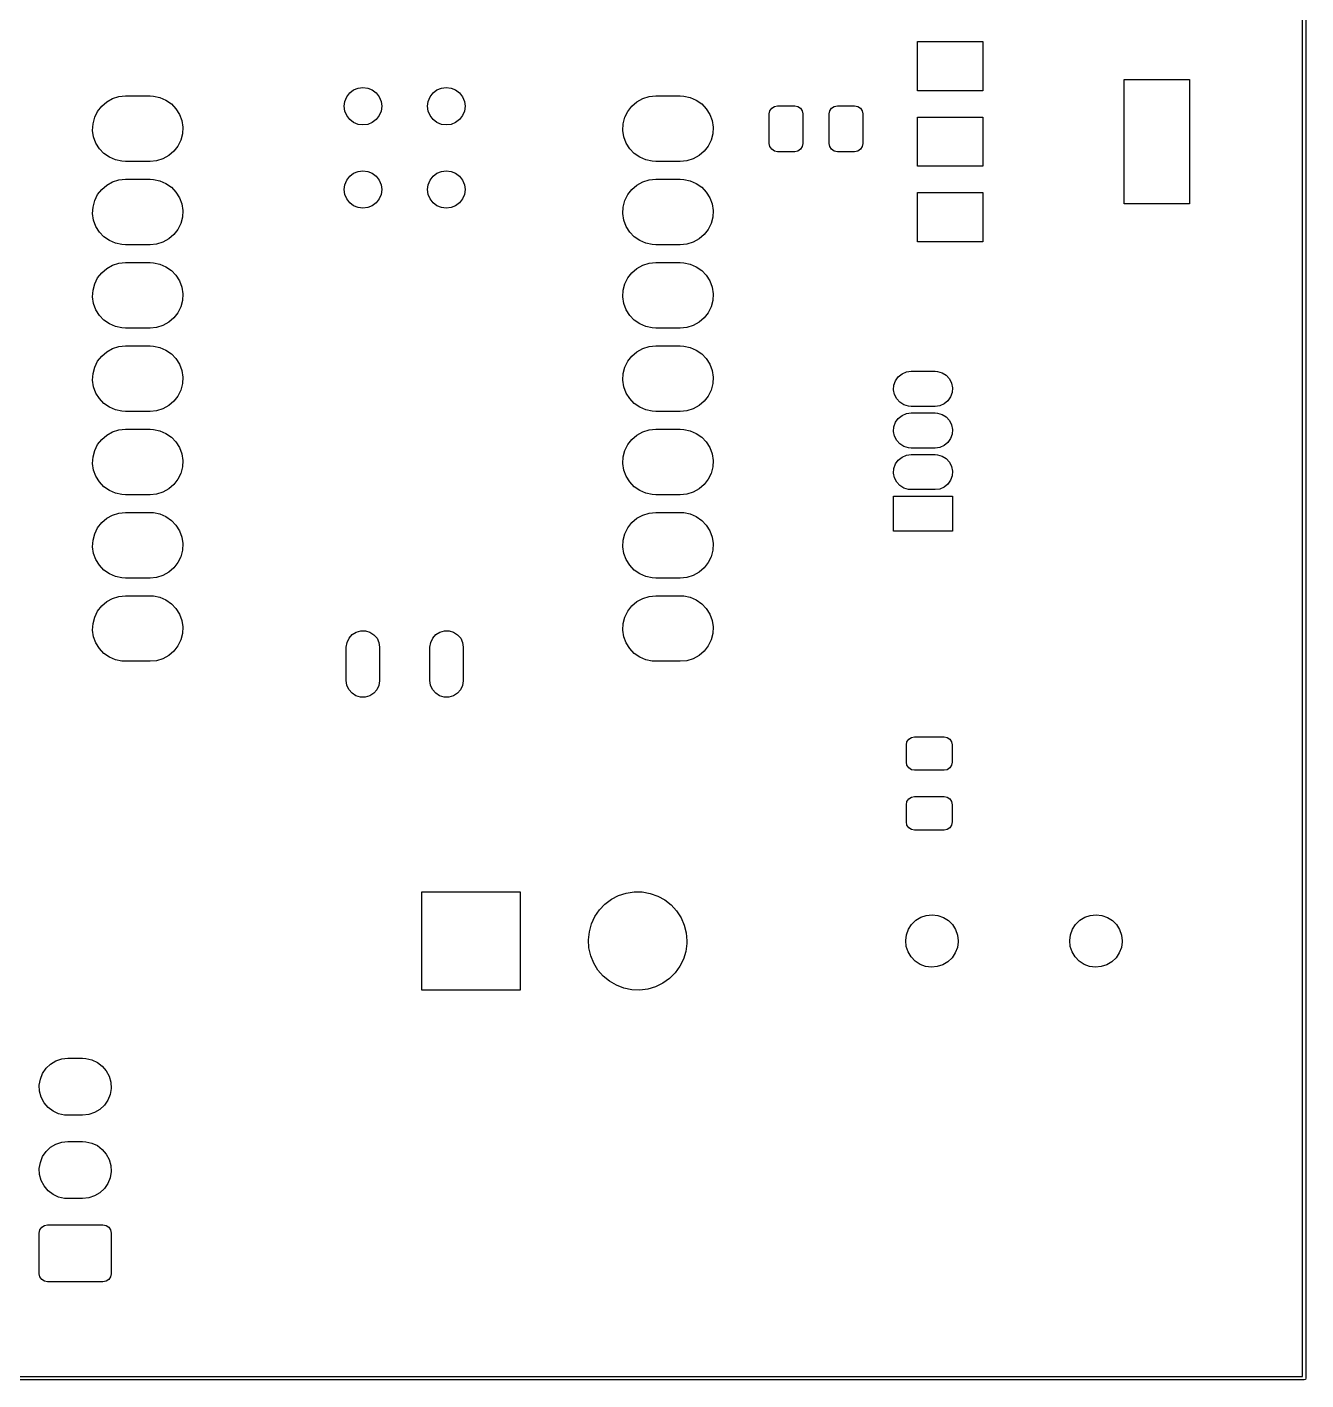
# Model space of a CAD drawing. Extents: x 86.3 to 160.1, y -151.8 to -76.2.
# Drawn here: x 121.09 to 160.07, y -151.81 to -110.56 of the extents above; entities that cross this region are included whole.
import ezdxf

# ---------------------------------------------------------------- set-up
doc = ezdxf.new("R2010")
doc.units = 0
doc.layers.add('BLACK', color=7, linetype='CONTINUOUS')

msp = doc.modelspace()

# ---------------------------------------------------------------- linework, layer by layer
at = {"layer": 'BLACK', "linetype": 'CONTINUOUS'}
for p, q in [((159.97, -151.715), (159.97, -76.25)), ((160.07, -76.2), (160.07, -151.765)), ((148.225, -112.51), (148.225, -111.01)), ((148.225, -111.01), (150.225, -111.01)), ((150.225, -111.01), (150.225, -112.51)), ((154.525, -115.96), (154.525, -112.16)), ((154.525, -112.16), (156.525, -112.16)), ((156.525, -112.16), (156.525, -115.96)), ((130.831, -112.693), (130.922, -112.575)), ((130.922, -112.575), (131.04, -112.484)), ((131.04, -112.484), (131.178, -112.427)), ((131.178, -112.427), (131.326, -112.407)), ((131.326, -112.407), (131.474, -112.427)), ((131.474, -112.427), (131.611, -112.484)), ((131.611, -112.484), (131.73, -112.575)), ((131.73, -112.575), (131.821, -112.693)), ((133.371, -112.693), (133.462, -112.575)), ((133.462, -112.575), (133.58, -112.484)), ((133.58, -112.484), (133.718, -112.427)), ((133.718, -112.427), (133.866, -112.407)), ((133.866, -112.407), (134.014, -112.427)), ((134.014, -112.427), (134.151, -112.484)), ((134.151, -112.484), (134.27, -112.575)), ((134.27, -112.575), (134.361, -112.693)), ((150.225, -112.51), (148.225, -112.51)), ((123.238, -113.135), (123.362, -112.976)), ((123.362, -112.976), (123.515, -112.844)), ((123.515, -112.844), (123.692, -112.746)), ((123.692, -112.746), (123.884, -112.686)), ((123.884, -112.686), (124.085, -112.666)), ((124.085, -112.666), (124.835, -112.666)), ((124.835, -112.666), (124.939, -112.671)), ((124.939, -112.671), (125.137, -112.712)), ((125.137, -112.712), (125.322, -112.793)), ((125.322, -112.793), (125.488, -112.908)), ((125.488, -112.908), (125.627, -113.055)), ((130.754, -112.979), (130.774, -112.831)), ((130.774, -113.127), (130.754, -112.979)), ((130.774, -112.831), (130.831, -112.693)), ((131.821, -112.693), (131.878, -112.831)), ((131.878, -112.831), (131.897, -112.979)), ((131.897, -112.979), (131.878, -113.127)), ((133.294, -112.979), (133.314, -112.831)), ((133.314, -113.127), (133.294, -112.979)), ((133.314, -112.831), (133.371, -112.693)), ((134.361, -112.693), (134.418, -112.831)), ((134.418, -112.831), (134.437, -112.979)), ((134.437, -112.979), (134.418, -113.127)), ((139.402, -113.135), (139.526, -112.976)), ((139.526, -112.976), (139.679, -112.844)), ((139.679, -112.844), (139.856, -112.746)), ((139.856, -112.746), (140.049, -112.686)), ((140.049, -112.686), (140.25, -112.666)), ((140.25, -112.666), (140.999, -112.666)), ((140.999, -112.666), (141.104, -112.671)), ((141.104, -112.671), (141.301, -112.712)), ((141.301, -112.712), (141.487, -112.793)), ((141.487, -112.793), (141.652, -112.908)), ((141.652, -112.908), (141.791, -113.055)), ((143.786, -113.038), (143.867, -112.984)), ((143.867, -112.984), (143.963, -112.965)), ((143.963, -112.965), (144.487, -112.965)), ((144.487, -112.965), (144.583, -112.984)), ((144.583, -112.984), (144.664, -113.038)), ((145.611, -113.038), (145.692, -112.984)), ((145.692, -112.984), (145.787, -112.965)), ((145.787, -112.965), (146.312, -112.965)), ((146.312, -112.965), (146.408, -112.984)), ((146.408, -112.984), (146.489, -113.038)), ((123.098, -113.512), (123.149, -113.317)), ((123.149, -113.317), (123.238, -113.135)), ((125.627, -113.055), (125.733, -113.227)), ((125.733, -113.227), (125.803, -113.416)), ((125.803, -113.416), (125.833, -113.616)), ((130.831, -113.264), (130.774, -113.127)), ((130.922, -113.383), (130.831, -113.264)), ((131.04, -113.474), (130.922, -113.383)), ((131.73, -113.383), (131.611, -113.474)), ((131.821, -113.264), (131.73, -113.383)), ((131.878, -113.127), (131.821, -113.264)), ((133.371, -113.264), (133.314, -113.127)), ((133.462, -113.383), (133.371, -113.264)), ((133.58, -113.474), (133.462, -113.383)), ((134.27, -113.383), (134.151, -113.474)), ((134.361, -113.264), (134.27, -113.383)), ((134.418, -113.127), (134.361, -113.264)), ((139.262, -113.512), (139.313, -113.317)), ((139.313, -113.317), (139.402, -113.135)), ((141.791, -113.055), (141.898, -113.227)), ((141.898, -113.227), (141.967, -113.416)), ((141.967, -113.416), (141.998, -113.616)), ((143.713, -113.215), (143.732, -113.119)), ((143.713, -114.115), (143.713, -113.215)), ((143.732, -113.119), (143.786, -113.038)), ((144.664, -113.038), (144.718, -113.119)), ((144.718, -113.119), (144.737, -113.215)), ((144.737, -113.215), (144.737, -114.115)), ((145.537, -113.215), (145.557, -113.119)), ((145.537, -114.115), (145.537, -113.215)), ((145.557, -113.119), (145.611, -113.038)), ((146.489, -113.038), (146.543, -113.119)), ((146.543, -113.119), (146.562, -113.215)), ((146.562, -113.215), (146.562, -114.115)), ((148.225, -114.81), (148.225, -113.31)), ((148.225, -113.31), (150.225, -113.31)), ((150.225, -113.31), (150.225, -114.81)), ((123.087, -113.714), (123.098, -113.512)), ((123.117, -113.914), (123.087, -113.714)), ((125.822, -113.818), (125.771, -114.013)), ((125.833, -113.616), (125.822, -113.818)), ((131.178, -113.531), (131.04, -113.474)), ((131.326, -113.55), (131.178, -113.531)), ((131.474, -113.531), (131.326, -113.55)), ((131.611, -113.474), (131.474, -113.531)), ((133.718, -113.531), (133.58, -113.474)), ((133.866, -113.55), (133.718, -113.531)), ((134.014, -113.531), (133.866, -113.55)), ((134.151, -113.474), (134.014, -113.531)), ((139.252, -113.714), (139.262, -113.512)), ((139.282, -113.914), (139.252, -113.714)), ((141.987, -113.818), (141.936, -114.013)), ((141.998, -113.616), (141.987, -113.818)), ((123.187, -114.103), (123.117, -113.914)), ((123.293, -114.275), (123.187, -114.103)), ((125.682, -114.195), (125.558, -114.354)), ((125.771, -114.013), (125.682, -114.195)), ((139.352, -114.103), (139.282, -113.914)), ((139.458, -114.275), (139.352, -114.103)), ((141.847, -114.195), (141.723, -114.354)), ((141.936, -114.013), (141.847, -114.195)), ((143.732, -114.211), (143.713, -114.115)), ((143.786, -114.292), (143.732, -114.211)), ((144.718, -114.211), (144.664, -114.292)), ((144.737, -114.115), (144.718, -114.211)), ((145.557, -114.211), (145.537, -114.115)), ((145.611, -114.292), (145.557, -114.211)), ((146.543, -114.211), (146.489, -114.292)), ((146.562, -114.115), (146.543, -114.211)), ((123.432, -114.422), (123.293, -114.275)), ((123.598, -114.537), (123.432, -114.422)), ((123.783, -114.618), (123.598, -114.537)), ((123.981, -114.659), (123.783, -114.618)), ((124.085, -114.664), (123.981, -114.659)), ((124.835, -114.664), (124.085, -114.664)), ((125.036, -114.644), (124.835, -114.664)), ((125.228, -114.584), (125.036, -114.644)), ((125.405, -114.486), (125.228, -114.584)), ((125.558, -114.354), (125.405, -114.486)), ((139.597, -114.422), (139.458, -114.275)), ((139.762, -114.537), (139.597, -114.422)), ((139.948, -114.618), (139.762, -114.537)), ((140.145, -114.659), (139.948, -114.618)), ((140.25, -114.664), (140.145, -114.659)), ((140.999, -114.664), (140.25, -114.664)), ((141.2, -114.644), (140.999, -114.664)), ((141.393, -114.584), (141.2, -114.644)), ((141.57, -114.486), (141.393, -114.584)), ((141.723, -114.354), (141.57, -114.486)), ((143.867, -114.346), (143.786, -114.292)), ((143.963, -114.365), (143.867, -114.346)), ((144.487, -114.365), (143.963, -114.365)), ((144.583, -114.346), (144.487, -114.365)), ((144.664, -114.292), (144.583, -114.346)), ((145.692, -114.346), (145.611, -114.292)), ((145.787, -114.365), (145.692, -114.346)), ((146.312, -114.365), (145.787, -114.365)), ((146.408, -114.346), (146.312, -114.365)), ((146.489, -114.292), (146.408, -114.346)), ((130.922, -115.115), (131.04, -115.024)), ((131.04, -115.024), (131.178, -114.967)), ((131.178, -114.967), (131.326, -114.947)), ((131.326, -114.947), (131.474, -114.967)), ((131.474, -114.967), (131.611, -115.024)), ((131.611, -115.024), (131.73, -115.115)), ((133.462, -115.115), (133.58, -115.024)), ((133.58, -115.024), (133.718, -114.967)), ((133.718, -114.967), (133.866, -114.947)), ((133.866, -114.947), (134.014, -114.967)), ((134.014, -114.967), (134.151, -115.024)), ((134.151, -115.024), (134.27, -115.115)), ((150.225, -114.81), (148.225, -114.81)), ((123.362, -115.516), (123.515, -115.384)), ((123.515, -115.384), (123.692, -115.286)), ((123.692, -115.286), (123.884, -115.226)), ((123.884, -115.226), (124.085, -115.206)), ((124.085, -115.206), (124.835, -115.206)), ((124.835, -115.206), (124.939, -115.211)), ((124.939, -115.211), (125.137, -115.252)), ((125.137, -115.252), (125.322, -115.333)), ((125.322, -115.333), (125.488, -115.448)), ((125.488, -115.448), (125.627, -115.595)), ((130.754, -115.519), (130.774, -115.371)), ((130.774, -115.371), (130.831, -115.233)), ((130.831, -115.233), (130.922, -115.115)), ((131.73, -115.115), (131.821, -115.233)), ((131.821, -115.233), (131.878, -115.371)), ((131.878, -115.371), (131.897, -115.519)), ((133.294, -115.519), (133.314, -115.371)), ((133.314, -115.371), (133.371, -115.233)), ((133.371, -115.233), (133.462, -115.115)), ((134.27, -115.115), (134.361, -115.233)), ((134.361, -115.233), (134.418, -115.371)), ((134.418, -115.371), (134.437, -115.519)), ((139.526, -115.516), (139.679, -115.384)), ((139.679, -115.384), (139.856, -115.286)), ((139.856, -115.286), (140.049, -115.226)), ((140.049, -115.226), (140.25, -115.206)), ((140.25, -115.206), (140.999, -115.206)), ((140.999, -115.206), (141.104, -115.211)), ((141.104, -115.211), (141.301, -115.252)), ((141.301, -115.252), (141.487, -115.333)), ((141.487, -115.333), (141.652, -115.448)), ((141.652, -115.448), (141.791, -115.595)), ((123.098, -116.052), (123.149, -115.857)), ((123.149, -115.857), (123.238, -115.675)), ((123.238, -115.675), (123.362, -115.516)), ((125.627, -115.595), (125.733, -115.767)), ((125.733, -115.767), (125.803, -115.956)), ((130.774, -115.667), (130.754, -115.519)), ((130.831, -115.804), (130.774, -115.667)), ((130.922, -115.923), (130.831, -115.804)), ((131.821, -115.804), (131.73, -115.923)), ((131.878, -115.667), (131.821, -115.804)), ((131.897, -115.519), (131.878, -115.667)), ((133.314, -115.667), (133.294, -115.519)), ((133.371, -115.804), (133.314, -115.667)), ((133.462, -115.923), (133.371, -115.804)), ((134.361, -115.804), (134.27, -115.923)), ((134.418, -115.667), (134.361, -115.804)), ((134.437, -115.519), (134.418, -115.667)), ((139.262, -116.052), (139.313, -115.857)), ((139.313, -115.857), (139.402, -115.675)), ((139.402, -115.675), (139.526, -115.516)), ((141.791, -115.595), (141.898, -115.767)), ((141.898, -115.767), (141.967, -115.956)), ((148.225, -117.11), (148.225, -115.61)), ((148.225, -115.61), (150.225, -115.61)), ((150.225, -115.61), (150.225, -117.11)), ((123.087, -116.254), (123.098, -116.052)), ((123.117, -116.454), (123.087, -116.254)), ((125.803, -115.956), (125.833, -116.156)), ((125.833, -116.156), (125.822, -116.358)), ((131.04, -116.014), (130.922, -115.923)), ((131.178, -116.071), (131.04, -116.014)), ((131.326, -116.09), (131.178, -116.071)), ((131.474, -116.071), (131.326, -116.09)), ((131.611, -116.014), (131.474, -116.071)), ((131.73, -115.923), (131.611, -116.014)), ((133.58, -116.014), (133.462, -115.923)), ((133.718, -116.071), (133.58, -116.014)), ((133.866, -116.09), (133.718, -116.071)), ((134.014, -116.071), (133.866, -116.09)), ((134.151, -116.014), (134.014, -116.071)), ((134.27, -115.923), (134.151, -116.014)), ((139.252, -116.254), (139.262, -116.052)), ((139.282, -116.454), (139.252, -116.254)), ((141.967, -115.956), (141.998, -116.156)), ((141.998, -116.156), (141.987, -116.358)), ((156.525, -115.96), (154.525, -115.96)), ((123.187, -116.643), (123.117, -116.454)), ((123.293, -116.815), (123.187, -116.643)), ((125.682, -116.735), (125.558, -116.894)), ((125.771, -116.553), (125.682, -116.735)), ((125.822, -116.358), (125.771, -116.553)), ((139.352, -116.643), (139.282, -116.454)), ((139.458, -116.815), (139.352, -116.643)), ((141.847, -116.735), (141.723, -116.894)), ((141.936, -116.553), (141.847, -116.735)), ((141.987, -116.358), (141.936, -116.553)), ((123.432, -116.962), (123.293, -116.815)), ((123.598, -117.077), (123.432, -116.962)), ((123.783, -117.158), (123.598, -117.077)), ((125.228, -117.124), (125.036, -117.184)), ((125.405, -117.026), (125.228, -117.124)), ((125.558, -116.894), (125.405, -117.026)), ((139.597, -116.962), (139.458, -116.815)), ((139.762, -117.077), (139.597, -116.962)), ((139.948, -117.158), (139.762, -117.077)), ((141.393, -117.124), (141.2, -117.184)), ((141.57, -117.026), (141.393, -117.124)), ((141.723, -116.894), (141.57, -117.026)), ((150.225, -117.11), (148.225, -117.11)), ((123.981, -117.199), (123.783, -117.158)), ((124.085, -117.204), (123.981, -117.199)), ((124.835, -117.204), (124.085, -117.204)), ((125.036, -117.184), (124.835, -117.204)), ((140.145, -117.199), (139.948, -117.158)), ((140.25, -117.204), (140.145, -117.199)), ((140.999, -117.204), (140.25, -117.204)), ((141.2, -117.184), (140.999, -117.204)), ((123.362, -118.056), (123.515, -117.924)), ((123.515, -117.924), (123.692, -117.826)), ((123.692, -117.826), (123.884, -117.766)), ((123.884, -117.766), (124.085, -117.746)), ((124.085, -117.746), (124.835, -117.746)), ((124.835, -117.746), (124.939, -117.751)), ((124.939, -117.751), (125.137, -117.792)), ((125.137, -117.792), (125.322, -117.873)), ((125.322, -117.873), (125.488, -117.988)), ((139.526, -118.056), (139.679, -117.924)), ((139.679, -117.924), (139.856, -117.826)), ((139.856, -117.826), (140.049, -117.766)), ((140.049, -117.766), (140.25, -117.746)), ((140.25, -117.746), (140.999, -117.746)), ((140.999, -117.746), (141.104, -117.751)), ((141.104, -117.751), (141.301, -117.792)), ((141.301, -117.792), (141.487, -117.873)), ((141.487, -117.873), (141.652, -117.988)), ((123.149, -118.397), (123.238, -118.215)), ((123.238, -118.215), (123.362, -118.056)), ((125.488, -117.988), (125.627, -118.135)), ((125.627, -118.135), (125.733, -118.307)), ((125.733, -118.307), (125.803, -118.496)), ((139.313, -118.397), (139.402, -118.215)), ((139.402, -118.215), (139.526, -118.056)), ((141.652, -117.988), (141.791, -118.135)), ((141.791, -118.135), (141.898, -118.307)), ((141.898, -118.307), (141.967, -118.496)), ((123.087, -118.794), (123.098, -118.592)), ((123.117, -118.994), (123.087, -118.794)), ((123.098, -118.592), (123.149, -118.397)), ((125.803, -118.496), (125.833, -118.696)), ((125.833, -118.696), (125.822, -118.898)), ((139.252, -118.794), (139.262, -118.592)), ((139.282, -118.994), (139.252, -118.794)), ((139.262, -118.592), (139.313, -118.397)), ((141.967, -118.496), (141.998, -118.696)), ((141.998, -118.696), (141.987, -118.898)), ((123.187, -119.183), (123.117, -118.994)), ((123.293, -119.355), (123.187, -119.183)), ((125.771, -119.093), (125.682, -119.275)), ((125.822, -118.898), (125.771, -119.093)), ((139.352, -119.183), (139.282, -118.994)), ((139.458, -119.355), (139.352, -119.183)), ((141.936, -119.093), (141.847, -119.275)), ((141.987, -118.898), (141.936, -119.093)), ((123.432, -119.502), (123.293, -119.355)), ((123.598, -119.617), (123.432, -119.502)), ((123.783, -119.698), (123.598, -119.617)), ((125.405, -119.566), (125.228, -119.664)), ((125.558, -119.434), (125.405, -119.566)), ((125.682, -119.275), (125.558, -119.434)), ((139.597, -119.502), (139.458, -119.355)), ((139.762, -119.617), (139.597, -119.502)), ((139.948, -119.698), (139.762, -119.617)), ((141.57, -119.566), (141.393, -119.664)), ((141.723, -119.434), (141.57, -119.566)), ((141.847, -119.275), (141.723, -119.434)), ((123.981, -119.739), (123.783, -119.698)), ((124.085, -119.744), (123.981, -119.739)), ((124.835, -119.744), (124.085, -119.744)), ((125.036, -119.724), (124.835, -119.744)), ((125.228, -119.664), (125.036, -119.724)), ((140.145, -119.739), (139.948, -119.698)), ((140.25, -119.744), (140.145, -119.739)), ((140.999, -119.744), (140.25, -119.744)), ((141.2, -119.724), (140.999, -119.744)), ((141.393, -119.664), (141.2, -119.724)), ((123.515, -120.464), (123.692, -120.366)), ((123.692, -120.366), (123.884, -120.306)), ((123.884, -120.306), (124.085, -120.286)), ((124.085, -120.286), (124.835, -120.286)), ((124.835, -120.286), (124.939, -120.291)), ((124.939, -120.291), (125.137, -120.332)), ((125.137, -120.332), (125.322, -120.413)), ((125.322, -120.413), (125.488, -120.528)), ((139.679, -120.464), (139.856, -120.366)), ((139.856, -120.366), (140.049, -120.306)), ((140.049, -120.306), (140.25, -120.286)), ((140.25, -120.286), (140.999, -120.286)), ((140.999, -120.286), (141.104, -120.291)), ((141.104, -120.291), (141.301, -120.332)), ((141.301, -120.332), (141.487, -120.413)), ((141.487, -120.413), (141.652, -120.528)), ((123.149, -120.937), (123.238, -120.755)), ((123.238, -120.755), (123.362, -120.596)), ((123.362, -120.596), (123.515, -120.464)), ((125.488, -120.528), (125.627, -120.675)), ((125.627, -120.675), (125.733, -120.847)), ((125.733, -120.847), (125.803, -121.036)), ((139.313, -120.937), (139.402, -120.755)), ((139.402, -120.755), (139.526, -120.596)), ((139.526, -120.596), (139.679, -120.464)), ((141.652, -120.528), (141.791, -120.675)), ((141.791, -120.675), (141.898, -120.847)), ((141.898, -120.847), (141.967, -121.036)), ((123.087, -121.334), (123.098, -121.132)), ((123.098, -121.132), (123.149, -120.937)), ((125.803, -121.036), (125.833, -121.236)), ((125.833, -121.236), (125.822, -121.438)), ((139.252, -121.334), (139.262, -121.132)), ((139.262, -121.132), (139.313, -120.937)), ((141.967, -121.036), (141.998, -121.236)), ((141.998, -121.236), (141.987, -121.438)), ((147.561, -121.347), (147.645, -121.228)), ((147.645, -121.228), (147.758, -121.137)), ((147.758, -121.137), (147.891, -121.079)), ((147.891, -121.079), (148.035, -121.06)), ((148.035, -121.06), (148.765, -121.06)), ((148.765, -121.06), (148.843, -121.065)), ((148.843, -121.065), (148.983, -121.106)), ((148.983, -121.106), (149.106, -121.182)), ((149.106, -121.182), (149.204, -121.289)), ((123.117, -121.534), (123.087, -121.334)), ((123.187, -121.723), (123.117, -121.534)), ((125.771, -121.633), (125.682, -121.815)), ((125.822, -121.438), (125.771, -121.633)), ((139.282, -121.534), (139.252, -121.334)), ((139.352, -121.723), (139.282, -121.534)), ((141.936, -121.633), (141.847, -121.815)), ((141.987, -121.438), (141.936, -121.633)), ((147.501, -121.628), (147.512, -121.483)), ((147.53, -121.771), (147.501, -121.628)), ((147.512, -121.483), (147.561, -121.347)), ((149.204, -121.289), (149.27, -121.419)), ((149.27, -121.419), (149.299, -121.561)), ((149.299, -121.561), (149.288, -121.706)), ((123.293, -121.895), (123.187, -121.723)), ((123.432, -122.042), (123.293, -121.895)), ((123.598, -122.157), (123.432, -122.042)), ((125.558, -121.974), (125.405, -122.106)), ((125.682, -121.815), (125.558, -121.974)), ((139.458, -121.895), (139.352, -121.723)), ((139.597, -122.042), (139.458, -121.895)), ((139.762, -122.157), (139.597, -122.042)), ((141.723, -121.974), (141.57, -122.106)), ((141.847, -121.815), (141.723, -121.974)), ((147.596, -121.9), (147.53, -121.771)), ((147.694, -122.007), (147.596, -121.9)), ((147.817, -122.083), (147.694, -122.007)), ((147.957, -122.124), (147.817, -122.083)), ((149.042, -122.052), (148.909, -122.11)), ((149.155, -121.961), (149.042, -122.052)), ((149.239, -121.843), (149.155, -121.961)), ((149.288, -121.706), (149.239, -121.843)), ((123.783, -122.238), (123.598, -122.157)), ((123.981, -122.279), (123.783, -122.238)), ((124.085, -122.284), (123.981, -122.279)), ((124.835, -122.284), (124.085, -122.284)), ((125.036, -122.264), (124.835, -122.284)), ((125.228, -122.204), (125.036, -122.264)), ((125.405, -122.106), (125.228, -122.204)), ((139.948, -122.238), (139.762, -122.157)), ((140.145, -122.279), (139.948, -122.238)), ((140.25, -122.284), (140.145, -122.279)), ((140.999, -122.284), (140.25, -122.284)), ((141.2, -122.264), (140.999, -122.284)), ((141.393, -122.204), (141.2, -122.264)), ((141.57, -122.106), (141.393, -122.204)), ((147.561, -122.617), (147.645, -122.498)), ((147.645, -122.498), (147.758, -122.407)), ((147.758, -122.407), (147.891, -122.349)), ((147.891, -122.349), (148.035, -122.33)), ((148.035, -122.13), (147.957, -122.124)), ((148.765, -122.13), (148.035, -122.13)), ((148.035, -122.33), (148.765, -122.33)), ((148.909, -122.11), (148.765, -122.13)), ((148.765, -122.33), (148.843, -122.335)), ((148.843, -122.335), (148.983, -122.376)), ((148.983, -122.376), (149.106, -122.452)), ((149.106, -122.452), (149.204, -122.559)), ((123.515, -123.004), (123.692, -122.906)), ((123.692, -122.906), (123.884, -122.846)), ((123.884, -122.846), (124.085, -122.826)), ((124.085, -122.826), (124.835, -122.826)), ((124.835, -122.826), (124.939, -122.831)), ((124.939, -122.831), (125.137, -122.872)), ((125.137, -122.872), (125.322, -122.953)), ((139.679, -123.004), (139.856, -122.906)), ((139.856, -122.906), (140.049, -122.846)), ((140.049, -122.846), (140.25, -122.826)), ((140.25, -122.826), (140.999, -122.826)), ((140.999, -122.826), (141.104, -122.831)), ((141.104, -122.831), (141.301, -122.872)), ((141.301, -122.872), (141.487, -122.953)), ((147.501, -122.898), (147.512, -122.753)), ((147.53, -123.041), (147.501, -122.898)), ((147.512, -122.753), (147.561, -122.617)), ((149.204, -122.559), (149.27, -122.689)), ((149.27, -122.689), (149.299, -122.831)), ((149.299, -122.831), (149.288, -122.976)), ((123.149, -123.477), (123.238, -123.295)), ((123.238, -123.295), (123.362, -123.136)), ((123.362, -123.136), (123.515, -123.004)), ((125.322, -122.953), (125.488, -123.068)), ((125.488, -123.068), (125.627, -123.215)), ((125.627, -123.215), (125.733, -123.387)), ((139.313, -123.477), (139.402, -123.295)), ((139.402, -123.295), (139.526, -123.136)), ((139.526, -123.136), (139.679, -123.004)), ((141.487, -122.953), (141.652, -123.068)), ((141.652, -123.068), (141.791, -123.215)), ((141.791, -123.215), (141.898, -123.387)), ((147.596, -123.17), (147.53, -123.041)), ((147.694, -123.277), (147.596, -123.17)), ((147.817, -123.353), (147.694, -123.277)), ((149.042, -123.322), (148.909, -123.38)), ((149.155, -123.231), (149.042, -123.322)), ((149.239, -123.113), (149.155, -123.231)), ((149.288, -122.976), (149.239, -123.113)), ((123.087, -123.874), (123.098, -123.672)), ((123.098, -123.672), (123.149, -123.477)), ((125.733, -123.387), (125.803, -123.576)), ((125.803, -123.576), (125.833, -123.776)), ((139.252, -123.874), (139.262, -123.672)), ((139.262, -123.672), (139.313, -123.477)), ((141.898, -123.387), (141.967, -123.576)), ((141.967, -123.576), (141.998, -123.776)), ((147.645, -123.768), (147.758, -123.677)), ((147.758, -123.677), (147.891, -123.619)), ((147.957, -123.394), (147.817, -123.353)), ((147.891, -123.619), (148.035, -123.6)), ((148.035, -123.4), (147.957, -123.394)), ((148.765, -123.4), (148.035, -123.4)), ((148.035, -123.6), (148.765, -123.6)), ((148.909, -123.38), (148.765, -123.4)), ((148.765, -123.6), (148.843, -123.605)), ((148.843, -123.605), (148.983, -123.646)), ((148.983, -123.646), (149.106, -123.722)), ((149.106, -123.722), (149.204, -123.829)), ((123.117, -124.074), (123.087, -123.874)), ((123.187, -124.263), (123.117, -124.074)), ((125.822, -123.978), (125.771, -124.173)), ((125.833, -123.776), (125.822, -123.978)), ((139.282, -124.074), (139.252, -123.874)), ((139.352, -124.263), (139.282, -124.074)), ((141.987, -123.978), (141.936, -124.173)), ((141.998, -123.776), (141.987, -123.978)), ((147.501, -124.168), (147.512, -124.023)), ((147.512, -124.023), (147.561, -123.887)), ((147.561, -123.887), (147.645, -123.768)), ((149.204, -123.829), (149.27, -123.959)), ((149.27, -123.959), (149.299, -124.101)), ((149.299, -124.101), (149.288, -124.246)), ((123.293, -124.435), (123.187, -124.263)), ((123.432, -124.582), (123.293, -124.435)), ((125.558, -124.514), (125.405, -124.646)), ((125.682, -124.355), (125.558, -124.514)), ((125.771, -124.173), (125.682, -124.355)), ((139.458, -124.435), (139.352, -124.263)), ((139.597, -124.582), (139.458, -124.435)), ((141.723, -124.514), (141.57, -124.646)), ((141.847, -124.355), (141.723, -124.514)), ((141.936, -124.173), (141.847, -124.355)), ((147.53, -124.311), (147.501, -124.168)), ((147.596, -124.44), (147.53, -124.311)), ((147.694, -124.547), (147.596, -124.44)), ((147.817, -124.623), (147.694, -124.547)), ((149.155, -124.501), (149.042, -124.592)), ((149.239, -124.383), (149.155, -124.501)), ((149.288, -124.246), (149.239, -124.383)), ((123.598, -124.697), (123.432, -124.582)), ((123.783, -124.778), (123.598, -124.697)), ((123.981, -124.819), (123.783, -124.778)), ((124.085, -124.824), (123.981, -124.819)), ((124.835, -124.824), (124.085, -124.824)), ((125.036, -124.804), (124.835, -124.824)), ((125.228, -124.744), (125.036, -124.804)), ((125.405, -124.646), (125.228, -124.744)), ((139.762, -124.697), (139.597, -124.582)), ((139.948, -124.778), (139.762, -124.697)), ((140.145, -124.819), (139.948, -124.778)), ((140.25, -124.824), (140.145, -124.819)), ((140.999, -124.824), (140.25, -124.824)), ((141.2, -124.804), (140.999, -124.824)), ((141.393, -124.744), (141.2, -124.804)), ((141.57, -124.646), (141.393, -124.744)), ((147.5, -125.94), (147.5, -124.87)), ((147.5, -124.87), (149.3, -124.87)), ((147.957, -124.664), (147.817, -124.623)), ((148.035, -124.67), (147.957, -124.664)), ((148.765, -124.67), (148.035, -124.67)), ((148.909, -124.65), (148.765, -124.67)), ((149.042, -124.592), (148.909, -124.65)), ((149.3, -124.87), (149.3, -125.94)), ((123.692, -125.446), (123.884, -125.386)), ((123.884, -125.386), (124.085, -125.366)), ((124.085, -125.366), (124.835, -125.366)), ((124.835, -125.366), (124.939, -125.371)), ((124.939, -125.371), (125.137, -125.412)), ((139.856, -125.446), (140.049, -125.386)), ((140.049, -125.386), (140.25, -125.366)), ((140.25, -125.366), (140.999, -125.366)), ((140.999, -125.366), (141.104, -125.371)), ((141.104, -125.371), (141.301, -125.412)), ((123.238, -125.835), (123.362, -125.676)), ((123.362, -125.676), (123.515, -125.544)), ((123.515, -125.544), (123.692, -125.446)), ((125.137, -125.412), (125.322, -125.493)), ((125.322, -125.493), (125.488, -125.608)), ((125.488, -125.608), (125.627, -125.755)), ((125.627, -125.755), (125.733, -125.927)), ((139.402, -125.835), (139.526, -125.676)), ((139.526, -125.676), (139.679, -125.544)), ((139.679, -125.544), (139.856, -125.446)), ((141.301, -125.412), (141.487, -125.493)), ((141.487, -125.493), (141.652, -125.608)), ((141.652, -125.608), (141.791, -125.755)), ((141.791, -125.755), (141.898, -125.927)), ((123.087, -126.414), (123.098, -126.212)), ((123.098, -126.212), (123.149, -126.017)), ((123.149, -126.017), (123.238, -125.835)), ((125.733, -125.927), (125.803, -126.116)), ((125.803, -126.116), (125.833, -126.316)), ((139.252, -126.414), (139.262, -126.212)), ((139.262, -126.212), (139.313, -126.017)), ((139.313, -126.017), (139.402, -125.835)), ((141.898, -125.927), (141.967, -126.116)), ((141.967, -126.116), (141.998, -126.316)), ((149.3, -125.94), (147.5, -125.94)), ((123.117, -126.614), (123.087, -126.414)), ((123.187, -126.803), (123.117, -126.614)), ((125.822, -126.518), (125.771, -126.713)), ((125.833, -126.316), (125.822, -126.518)), ((139.282, -126.614), (139.252, -126.414)), ((139.352, -126.803), (139.282, -126.614)), ((141.987, -126.518), (141.936, -126.713)), ((141.998, -126.316), (141.987, -126.518)), ((123.293, -126.975), (123.187, -126.803)), ((123.432, -127.122), (123.293, -126.975)), ((125.682, -126.895), (125.558, -127.054)), ((125.771, -126.713), (125.682, -126.895)), ((139.458, -126.975), (139.352, -126.803)), ((139.597, -127.122), (139.458, -126.975)), ((141.847, -126.895), (141.723, -127.054)), ((141.936, -126.713), (141.847, -126.895)), ((123.598, -127.237), (123.432, -127.122)), ((123.783, -127.318), (123.598, -127.237)), ((123.981, -127.359), (123.783, -127.318)), ((124.085, -127.364), (123.981, -127.359)), ((124.835, -127.364), (124.085, -127.364)), ((125.036, -127.344), (124.835, -127.364)), ((125.228, -127.284), (125.036, -127.344)), ((125.405, -127.186), (125.228, -127.284)), ((125.558, -127.054), (125.405, -127.186)), ((139.762, -127.237), (139.597, -127.122)), ((139.948, -127.318), (139.762, -127.237)), ((140.145, -127.359), (139.948, -127.318)), ((140.25, -127.364), (140.145, -127.359)), ((140.999, -127.364), (140.25, -127.364)), ((141.2, -127.344), (140.999, -127.364)), ((141.393, -127.284), (141.2, -127.344)), ((141.57, -127.186), (141.393, -127.284)), ((141.723, -127.054), (141.57, -127.186)), ((123.238, -128.375), (123.362, -128.216)), ((123.362, -128.216), (123.515, -128.084)), ((123.515, -128.084), (123.692, -127.986)), ((123.692, -127.986), (123.884, -127.926)), ((123.884, -127.926), (124.085, -127.906)), ((124.085, -127.906), (124.835, -127.906)), ((124.835, -127.906), (124.939, -127.911)), ((124.939, -127.911), (125.137, -127.952)), ((125.137, -127.952), (125.322, -128.033)), ((125.322, -128.033), (125.488, -128.148)), ((125.488, -128.148), (125.627, -128.295)), ((139.402, -128.375), (139.526, -128.216)), ((139.526, -128.216), (139.679, -128.084)), ((139.679, -128.084), (139.856, -127.986)), ((139.856, -127.986), (140.049, -127.926)), ((140.049, -127.926), (140.25, -127.906)), ((140.25, -127.906), (140.999, -127.906)), ((140.999, -127.906), (141.104, -127.911)), ((141.104, -127.911), (141.301, -127.952)), ((141.301, -127.952), (141.487, -128.033)), ((141.487, -128.033), (141.652, -128.148)), ((141.652, -128.148), (141.791, -128.295)), ((123.098, -128.752), (123.149, -128.557)), ((123.149, -128.557), (123.238, -128.375)), ((125.627, -128.295), (125.733, -128.467)), ((125.733, -128.467), (125.803, -128.656)), ((125.803, -128.656), (125.833, -128.856)), ((139.262, -128.752), (139.313, -128.557)), ((139.313, -128.557), (139.402, -128.375)), ((141.791, -128.295), (141.898, -128.467)), ((141.898, -128.467), (141.967, -128.656)), ((141.967, -128.656), (141.998, -128.856)), ((123.087, -128.954), (123.098, -128.752)), ((123.117, -129.154), (123.087, -128.954)), ((125.822, -129.058), (125.771, -129.253)), ((125.833, -128.856), (125.822, -129.058)), ((130.902, -129.196), (130.998, -129.088)), ((130.998, -129.088), (131.119, -129.011)), ((131.119, -129.011), (131.258, -128.972)), ((131.258, -128.972), (131.402, -128.972)), ((131.402, -128.972), (131.54, -129.014)), ((131.54, -129.014), (131.661, -129.092)), ((131.661, -129.092), (131.755, -129.201)), ((133.452, -129.196), (133.548, -129.088)), ((133.548, -129.088), (133.669, -129.011)), ((133.669, -129.011), (133.808, -128.972)), ((133.808, -128.972), (133.952, -128.972)), ((133.952, -128.972), (134.09, -129.014)), ((134.09, -129.014), (134.211, -129.092)), ((134.211, -129.092), (134.305, -129.201)), ((139.252, -128.954), (139.262, -128.752)), ((139.282, -129.154), (139.252, -128.954)), ((141.987, -129.058), (141.936, -129.253)), ((141.998, -128.856), (141.987, -129.058)), ((123.187, -129.343), (123.117, -129.154)), ((123.293, -129.515), (123.187, -129.343)), ((123.432, -129.662), (123.293, -129.515)), ((125.682, -129.435), (125.558, -129.594)), ((125.771, -129.253), (125.682, -129.435)), ((130.819, -129.469), (130.841, -129.326)), ((130.819, -129.475), (130.819, -129.469)), ((130.819, -130.491), (130.819, -129.475)), ((130.841, -129.326), (130.902, -129.196)), ((131.755, -129.201), (131.814, -129.332)), ((131.814, -129.332), (131.835, -129.475)), ((131.835, -129.475), (131.835, -130.491)), ((133.369, -129.469), (133.391, -129.326)), ((133.369, -129.475), (133.369, -129.469)), ((133.369, -130.491), (133.369, -129.475)), ((133.391, -129.326), (133.452, -129.196)), ((134.305, -129.201), (134.364, -129.332)), ((134.364, -129.332), (134.385, -129.475)), ((134.385, -129.475), (134.385, -130.491)), ((139.352, -129.343), (139.282, -129.154)), ((139.458, -129.515), (139.352, -129.343)), ((139.597, -129.662), (139.458, -129.515)), ((141.847, -129.435), (141.723, -129.594)), ((141.936, -129.253), (141.847, -129.435)), ((123.598, -129.777), (123.432, -129.662)), ((123.783, -129.858), (123.598, -129.777)), ((123.981, -129.899), (123.783, -129.858)), ((124.085, -129.904), (123.981, -129.899)), ((124.835, -129.904), (124.085, -129.904)), ((125.036, -129.884), (124.835, -129.904)), ((125.228, -129.824), (125.036, -129.884)), ((125.405, -129.726), (125.228, -129.824)), ((125.558, -129.594), (125.405, -129.726)), ((139.762, -129.777), (139.597, -129.662)), ((139.948, -129.858), (139.762, -129.777)), ((140.145, -129.899), (139.948, -129.858)), ((140.25, -129.904), (140.145, -129.899)), ((140.999, -129.904), (140.25, -129.904)), ((141.2, -129.884), (140.999, -129.904)), ((141.393, -129.824), (141.2, -129.884)), ((141.57, -129.726), (141.393, -129.824)), ((141.723, -129.594), (141.57, -129.726)), ((130.839, -130.633), (130.819, -130.491)), ((130.899, -130.765), (130.839, -130.633)), ((131.813, -130.639), (131.751, -130.77)), ((131.835, -130.497), (131.813, -130.639)), ((131.835, -130.491), (131.835, -130.497)), ((133.389, -130.633), (133.369, -130.491)), ((133.449, -130.765), (133.389, -130.633)), ((134.363, -130.639), (134.301, -130.77)), ((134.385, -130.497), (134.363, -130.639)), ((134.385, -130.491), (134.385, -130.497)), ((130.993, -130.874), (130.899, -130.765)), ((131.114, -130.952), (130.993, -130.874)), ((131.252, -130.993), (131.114, -130.952)), ((131.396, -130.994), (131.252, -130.993)), ((131.534, -130.955), (131.396, -130.994)), ((131.656, -130.878), (131.534, -130.955)), ((131.751, -130.77), (131.656, -130.878)), ((133.543, -130.874), (133.449, -130.765)), ((133.664, -130.952), (133.543, -130.874)), ((133.802, -130.993), (133.664, -130.952)), ((133.946, -130.994), (133.802, -130.993)), ((134.084, -130.955), (133.946, -130.994)), ((134.206, -130.878), (134.084, -130.955)), ((134.301, -130.77), (134.206, -130.878)), ((147.89, -132.452), (147.909, -132.357)), ((147.909, -132.357), (147.963, -132.276)), ((147.963, -132.276), (148.044, -132.222)), ((148.044, -132.222), (148.14, -132.202)), ((148.14, -132.202), (149.04, -132.202)), ((149.04, -132.202), (149.136, -132.222)), ((149.136, -132.222), (149.217, -132.276)), ((149.217, -132.276), (149.271, -132.357)), ((149.271, -132.357), (149.29, -132.452)), ((147.89, -132.977), (147.89, -132.452)), ((149.29, -132.452), (149.29, -132.977)), ((147.909, -133.073), (147.89, -132.977)), ((147.963, -133.154), (147.909, -133.073)), ((148.044, -133.208), (147.963, -133.154)), ((148.14, -133.227), (148.044, -133.208)), ((149.04, -133.227), (148.14, -133.227)), ((149.136, -133.208), (149.04, -133.227)), ((149.217, -133.154), (149.136, -133.208)), ((149.271, -133.073), (149.217, -133.154)), ((149.29, -132.977), (149.271, -133.073)), ((147.963, -134.101), (148.044, -134.047)), ((148.044, -134.047), (148.14, -134.028)), ((148.14, -134.028), (149.04, -134.028)), ((149.04, -134.028), (149.136, -134.047)), ((149.136, -134.047), (149.217, -134.101)), ((147.89, -134.278), (147.909, -134.182)), ((147.89, -134.802), (147.89, -134.278)), ((147.909, -134.182), (147.963, -134.101)), ((149.217, -134.101), (149.271, -134.182)), ((149.271, -134.182), (149.29, -134.278)), ((149.29, -134.278), (149.29, -134.802)), ((147.909, -134.898), (147.89, -134.802)), ((149.29, -134.802), (149.271, -134.898)), ((147.963, -134.979), (147.909, -134.898)), ((148.044, -135.033), (147.963, -134.979)), ((148.14, -135.052), (148.044, -135.033)), ((149.04, -135.052), (148.14, -135.052)), ((149.136, -135.033), (149.04, -135.052)), ((149.217, -134.979), (149.136, -135.033)), ((149.271, -134.898), (149.217, -134.979)), ((133.12, -139.93), (133.12, -136.93)), ((133.12, -136.93), (136.12, -136.93)), ((136.12, -136.93), (136.12, -139.93)), ((139.352, -136.971), (139.595, -136.934)), ((139.595, -136.934), (139.841, -136.937)), ((139.841, -136.937), (140.083, -136.98)), ((138.534, -137.486), (138.704, -137.308)), ((138.704, -137.308), (138.901, -137.161)), ((138.901, -137.161), (139.119, -137.047)), ((139.119, -137.047), (139.352, -136.971)), ((140.083, -136.98), (140.315, -137.062)), ((140.315, -137.062), (140.53, -137.181)), ((140.53, -137.181), (140.723, -137.333)), ((140.723, -137.333), (140.888, -137.515)), ((138.292, -137.912), (138.396, -137.689)), ((138.396, -137.689), (138.534, -137.486)), ((140.888, -137.515), (141.022, -137.721)), ((141.022, -137.721), (141.12, -137.947)), ((148.177, -137.8), (148.329, -137.706)), ((148.329, -137.706), (148.498, -137.649)), ((148.498, -137.649), (148.676, -137.63)), ((148.676, -137.63), (148.853, -137.651)), ((148.853, -137.651), (149.021, -137.711)), ((149.021, -137.711), (149.171, -137.807)), ((153.177, -137.8), (153.329, -137.706)), ((153.329, -137.706), (153.498, -137.649)), ((153.498, -137.649), (153.676, -137.63)), ((153.676, -137.63), (153.853, -137.651)), ((153.853, -137.651), (154.021, -137.711)), ((154.021, -137.711), (154.171, -137.807)), ((138.2, -138.393), (138.227, -138.149)), ((138.227, -138.149), (138.292, -137.912)), ((141.12, -137.947), (141.18, -138.185)), ((141.18, -138.185), (141.2, -138.43)), ((147.892, -138.242), (147.953, -138.074)), ((147.953, -138.074), (148.05, -137.924)), ((148.05, -137.924), (148.177, -137.8)), ((149.171, -137.807), (149.297, -137.933)), ((149.297, -137.933), (149.391, -138.084)), ((149.391, -138.084), (149.45, -138.253)), ((152.892, -138.242), (152.953, -138.074)), ((152.953, -138.074), (153.05, -137.924)), ((153.05, -137.924), (153.177, -137.8)), ((154.171, -137.807), (154.297, -137.933)), ((154.297, -137.933), (154.391, -138.084)), ((154.391, -138.084), (154.45, -138.253)), ((138.215, -138.639), (138.2, -138.393)), ((141.198, -138.503), (141.166, -138.747)), ((141.2, -138.43), (141.198, -138.503)), ((147.87, -138.419), (147.892, -138.242)), ((147.887, -138.596), (147.87, -138.419)), ((147.944, -138.766), (147.887, -138.596)), ((149.47, -138.452), (149.445, -138.629)), ((149.45, -138.253), (149.47, -138.43)), ((149.47, -138.43), (149.47, -138.452)), ((152.87, -138.419), (152.892, -138.242)), ((152.887, -138.596), (152.87, -138.419)), ((152.944, -138.766), (152.887, -138.596)), ((154.47, -138.452), (154.445, -138.629)), ((154.45, -138.253), (154.47, -138.43)), ((154.47, -138.43), (154.47, -138.452)), ((138.269, -138.879), (138.215, -138.639)), ((138.361, -139.106), (138.269, -138.879)), ((141.095, -138.982), (140.986, -139.203)), ((141.166, -138.747), (141.095, -138.982)), ((148.036, -138.918), (147.944, -138.766)), ((148.16, -139.046), (148.036, -138.918)), ((149.283, -138.944), (149.154, -139.067)), ((149.382, -138.796), (149.283, -138.944)), ((149.445, -138.629), (149.382, -138.796)), ((153.036, -138.918), (152.944, -138.766)), ((153.16, -139.046), (153.036, -138.918)), ((154.283, -138.944), (154.154, -139.067)), ((154.382, -138.796), (154.283, -138.944)), ((154.445, -138.629), (154.382, -138.796)), ((138.49, -139.316), (138.361, -139.106)), ((138.651, -139.502), (138.49, -139.316)), ((140.842, -139.402), (140.668, -139.576)), ((140.986, -139.203), (140.842, -139.402)), ((148.309, -139.144), (148.16, -139.046)), ((148.476, -139.206), (148.309, -139.144)), ((148.653, -139.23), (148.476, -139.206)), ((148.831, -139.214), (148.653, -139.23)), ((149, -139.159), (148.831, -139.214)), ((149.154, -139.067), (149, -139.159)), ((153.309, -139.144), (153.16, -139.046)), ((153.476, -139.206), (153.309, -139.144)), ((153.653, -139.23), (153.476, -139.206)), ((153.831, -139.214), (153.653, -139.23)), ((154, -139.159), (153.831, -139.214)), ((154.154, -139.067), (154, -139.159)), ((138.84, -139.659), (138.651, -139.502)), ((139.052, -139.783), (138.84, -139.659)), ((139.282, -139.87), (139.052, -139.783)), ((140.247, -139.827), (140.012, -139.897)), ((140.468, -139.718), (140.247, -139.827)), ((140.668, -139.576), (140.468, -139.718)), ((136.12, -139.93), (133.12, -139.93)), ((139.522, -139.919), (139.282, -139.87)), ((139.768, -139.928), (139.522, -139.919)), ((140.012, -139.897), (139.768, -139.928)), ((121.562, -142.467), (121.667, -142.311)), ((121.667, -142.311), (121.804, -142.182)), ((121.804, -142.182), (121.965, -142.085)), ((121.965, -142.085), (122.143, -142.025)), ((122.143, -142.025), (122.33, -142.005)), ((122.33, -142.005), (122.78, -142.005)), ((122.78, -142.005), (122.877, -142.01)), ((122.877, -142.01), (123.06, -142.051)), ((123.06, -142.051), (123.231, -142.131)), ((123.231, -142.131), (123.38, -142.245)), ((123.38, -142.245), (123.501, -142.389)), ((121.461, -142.826), (121.492, -142.641)), ((121.492, -142.641), (121.562, -142.467)), ((123.501, -142.389), (123.589, -142.555)), ((123.589, -142.555), (123.639, -142.736)), ((121.471, -143.014), (121.461, -142.826)), ((121.521, -143.195), (121.471, -143.014)), ((123.618, -143.109), (123.548, -143.283)), ((123.649, -142.924), (123.618, -143.109)), ((123.639, -142.736), (123.649, -142.924)), ((121.609, -143.361), (121.521, -143.195)), ((121.73, -143.505), (121.609, -143.361)), ((121.879, -143.619), (121.73, -143.505)), ((123.443, -143.439), (123.306, -143.568)), ((123.548, -143.283), (123.443, -143.439)), ((122.05, -143.699), (121.879, -143.619)), ((122.233, -143.74), (122.05, -143.699)), ((122.33, -143.745), (122.233, -143.74)), ((122.78, -143.745), (122.33, -143.745)), ((122.967, -143.725), (122.78, -143.745)), ((123.145, -143.665), (122.967, -143.725)), ((123.306, -143.568), (123.145, -143.665)), ((121.667, -144.851), (121.804, -144.722)), ((121.804, -144.722), (121.965, -144.625)), ((121.965, -144.625), (122.143, -144.565)), ((122.143, -144.565), (122.33, -144.545)), ((122.33, -144.545), (122.78, -144.545)), ((122.78, -144.545), (122.877, -144.55)), ((122.877, -144.55), (123.06, -144.591)), ((123.06, -144.591), (123.231, -144.671)), ((123.231, -144.671), (123.38, -144.785)), ((123.38, -144.785), (123.501, -144.929)), ((121.461, -145.366), (121.492, -145.181)), ((121.492, -145.181), (121.562, -145.007)), ((121.562, -145.007), (121.667, -144.851)), ((123.501, -144.929), (123.589, -145.095)), ((123.589, -145.095), (123.639, -145.276)), ((121.471, -145.554), (121.461, -145.366)), ((121.521, -145.735), (121.471, -145.554)), ((123.649, -145.464), (123.618, -145.649)), ((123.639, -145.276), (123.649, -145.464)), ((121.609, -145.901), (121.521, -145.735)), ((121.73, -146.045), (121.609, -145.901)), ((123.443, -145.979), (123.306, -146.108)), ((123.548, -145.823), (123.443, -145.979)), ((123.618, -145.649), (123.548, -145.823)), ((121.879, -146.159), (121.73, -146.045)), ((122.05, -146.239), (121.879, -146.159)), ((122.233, -146.28), (122.05, -146.239)), ((122.33, -146.285), (122.233, -146.28)), ((122.78, -146.285), (122.33, -146.285)), ((122.967, -146.265), (122.78, -146.285)), ((123.145, -146.205), (122.967, -146.265)), ((123.306, -146.108), (123.145, -146.205)), ((121.46, -147.335), (121.479, -147.239)), ((121.479, -147.239), (121.533, -147.158)), ((121.533, -147.158), (121.614, -147.104)), ((121.614, -147.104), (121.71, -147.085)), ((121.71, -147.085), (123.4, -147.085)), ((123.4, -147.085), (123.496, -147.104)), ((123.496, -147.104), (123.577, -147.158)), ((123.577, -147.158), (123.631, -147.239)), ((123.631, -147.239), (123.65, -147.335)), ((121.46, -148.575), (121.46, -147.335)), ((123.65, -147.335), (123.65, -148.575)), ((121.479, -148.671), (121.46, -148.575)), ((121.533, -148.752), (121.479, -148.671)), ((121.614, -148.806), (121.533, -148.752)), ((121.71, -148.825), (121.614, -148.806)), ((123.4, -148.825), (121.71, -148.825)), ((123.496, -148.806), (123.4, -148.825)), ((123.577, -148.752), (123.496, -148.806)), ((123.631, -148.671), (123.577, -148.752)), ((123.65, -148.575), (123.631, -148.671)), ((86.41, -151.715), (159.97, -151.715)), ((160.07, -151.765), (160.055, -151.8)), ((160.02, -151.815), (86.36, -151.815)), ((160.055, -151.8), (160.02, -151.815))]:
    msp.add_line(p, q, dxfattribs=at)

doc.saveas('drawing.dxf')
